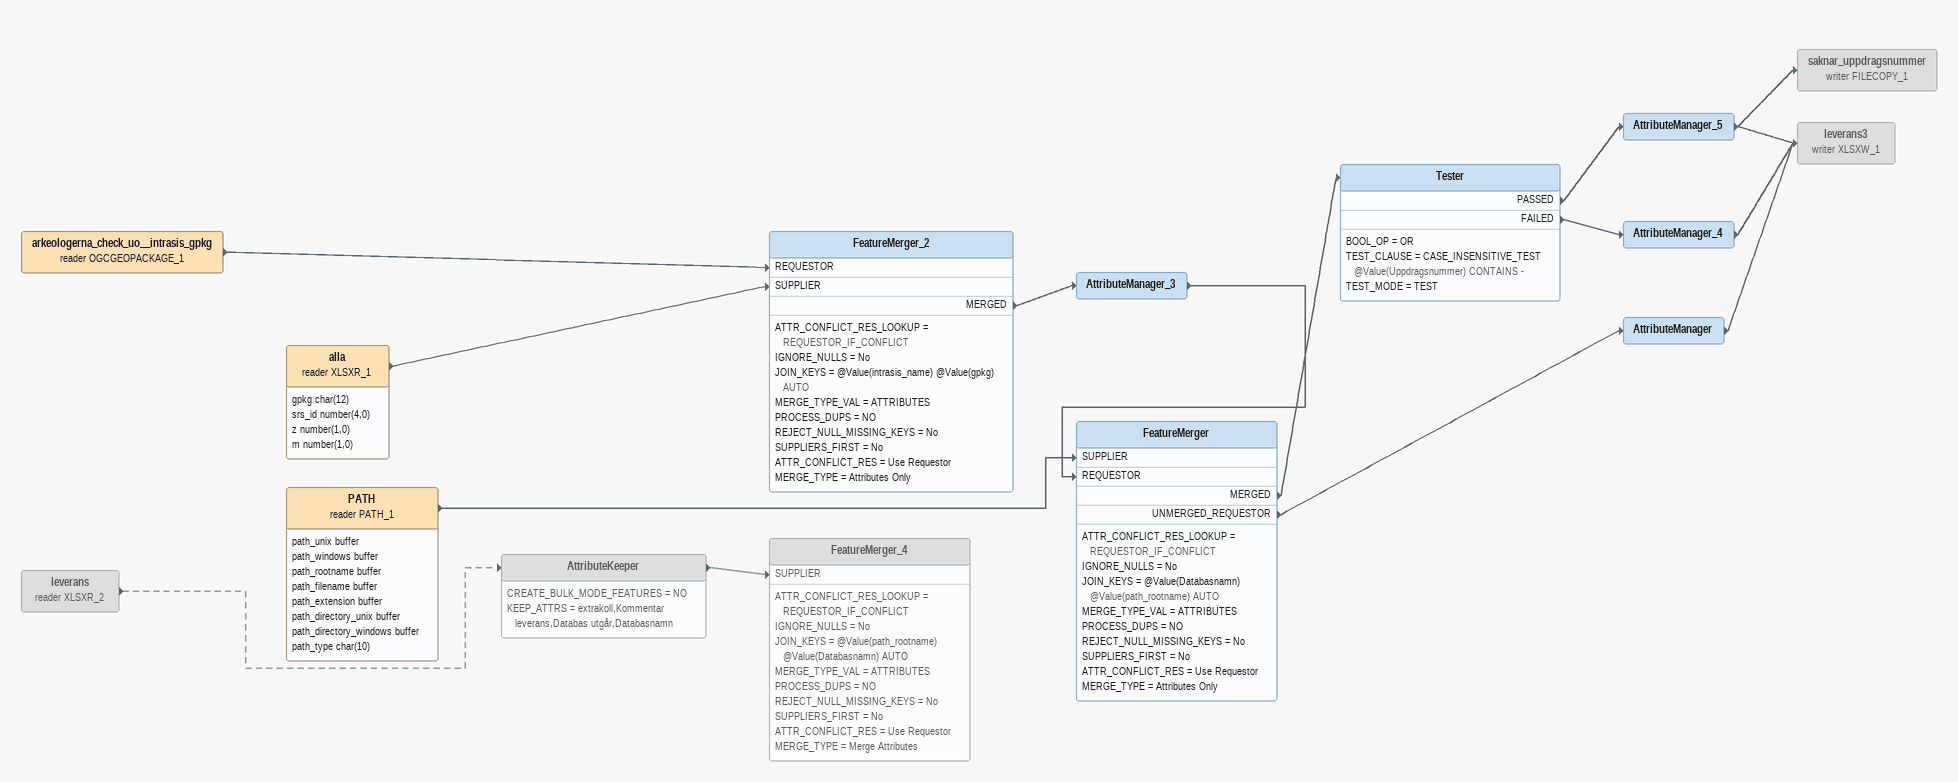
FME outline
arkeologerna_check_uo__intrasis_gpkg (reader OGCGEOPACKAGE_1)
    -> FeatureMerger_2 [REQUESTOR]
leverans (reader XLSXR_2) [off]
    -> AttributeKeeper [off]
AttributeKeeper [off]
    CREATE_BULK_MODE_FEATURES = NO
    KEEP_ATTRS = extrakoll,Kommentar leverans,Databas utgår,Databasnamn
    -> FeatureMerger_4 [SUPPLIER] [off]
FeatureMerger_4 [off]
    ATTR_CONFLICT_RES_LOOKUP = REQUESTOR_IF_CONFLICT
    IGNORE_NULLS = No
    JOIN_KEYS = @Value(path_rootname) @Value(Databasnamn) AUTO
    MERGE_TYPE_VAL = ATTRIBUTES
    PROCESS_DUPS = NO
    REJECT_NULL_MISSING_KEYS = No
    SUPPLIERS_FIRST = No
    ATTR_CONFLICT_RES = Use Requestor
    MERGE_TYPE = Merge Attributes
alla (reader XLSXR_1)
    attributes: gpkg char(12), srs_id number(4,0), z number(1,0), m number(1,0)
    -> FeatureMerger_2 [SUPPLIER]
FeatureMerger_2
    ATTR_CONFLICT_RES_LOOKUP = REQUESTOR_IF_CONFLICT
    IGNORE_NULLS = No
    JOIN_KEYS = @Value(intrasis_name) @Value(gpkg) AUTO
    MERGE_TYPE_VAL = ATTRIBUTES
    PROCESS_DUPS = NO
    REJECT_NULL_MISSING_KEYS = No
    SUPPLIERS_FIRST = No
    ATTR_CONFLICT_RES = Use Requestor
    MERGE_TYPE = Attributes Only
    MERGED -> AttributeManager_3
AttributeManager_3
    -> FeatureMerger [REQUESTOR]
PATH (reader PATH_1)
    attributes: path_unix buffer, path_windows buffer, path_rootname buffer, path_filename buffer, path_extension buffer, path_directory_unix buffer, path_directory_windows buffer, path_type char(10)
    -> FeatureMerger [SUPPLIER]
FeatureMerger
    ATTR_CONFLICT_RES_LOOKUP = REQUESTOR_IF_CONFLICT
    IGNORE_NULLS = No
    JOIN_KEYS = @Value(Databasnamn) @Value(path_rootname) AUTO
    MERGE_TYPE_VAL = ATTRIBUTES
    PROCESS_DUPS = NO
    REJECT_NULL_MISSING_KEYS = No
    SUPPLIERS_FIRST = No
    ATTR_CONFLICT_RES = Use Requestor
    MERGE_TYPE = Attributes Only
    MERGED -> Tester
    UNMERGED_REQUESTOR -> AttributeManager
Tester
    BOOL_OP = OR
    TEST_CLAUSE = CASE_INSENSITIVE_TEST @Value(Uppdragsnummer) CONTAINS -
    TEST_MODE = TEST
    PASSED -> AttributeManager_5
    FAILED -> AttributeManager_4
AttributeManager_5
    -> leverans3 (writer XLSXW_1)
    -> saknar_uppdragsnummer (writer FILECOPY_1)
saknar_uppdragsnummer (writer FILECOPY_1) [off]
AttributeManager_4
    -> leverans3 (writer XLSXW_1)
AttributeManager
    -> leverans3 (writer XLSXW_1)
leverans3 (writer XLSXW_1) [off]
